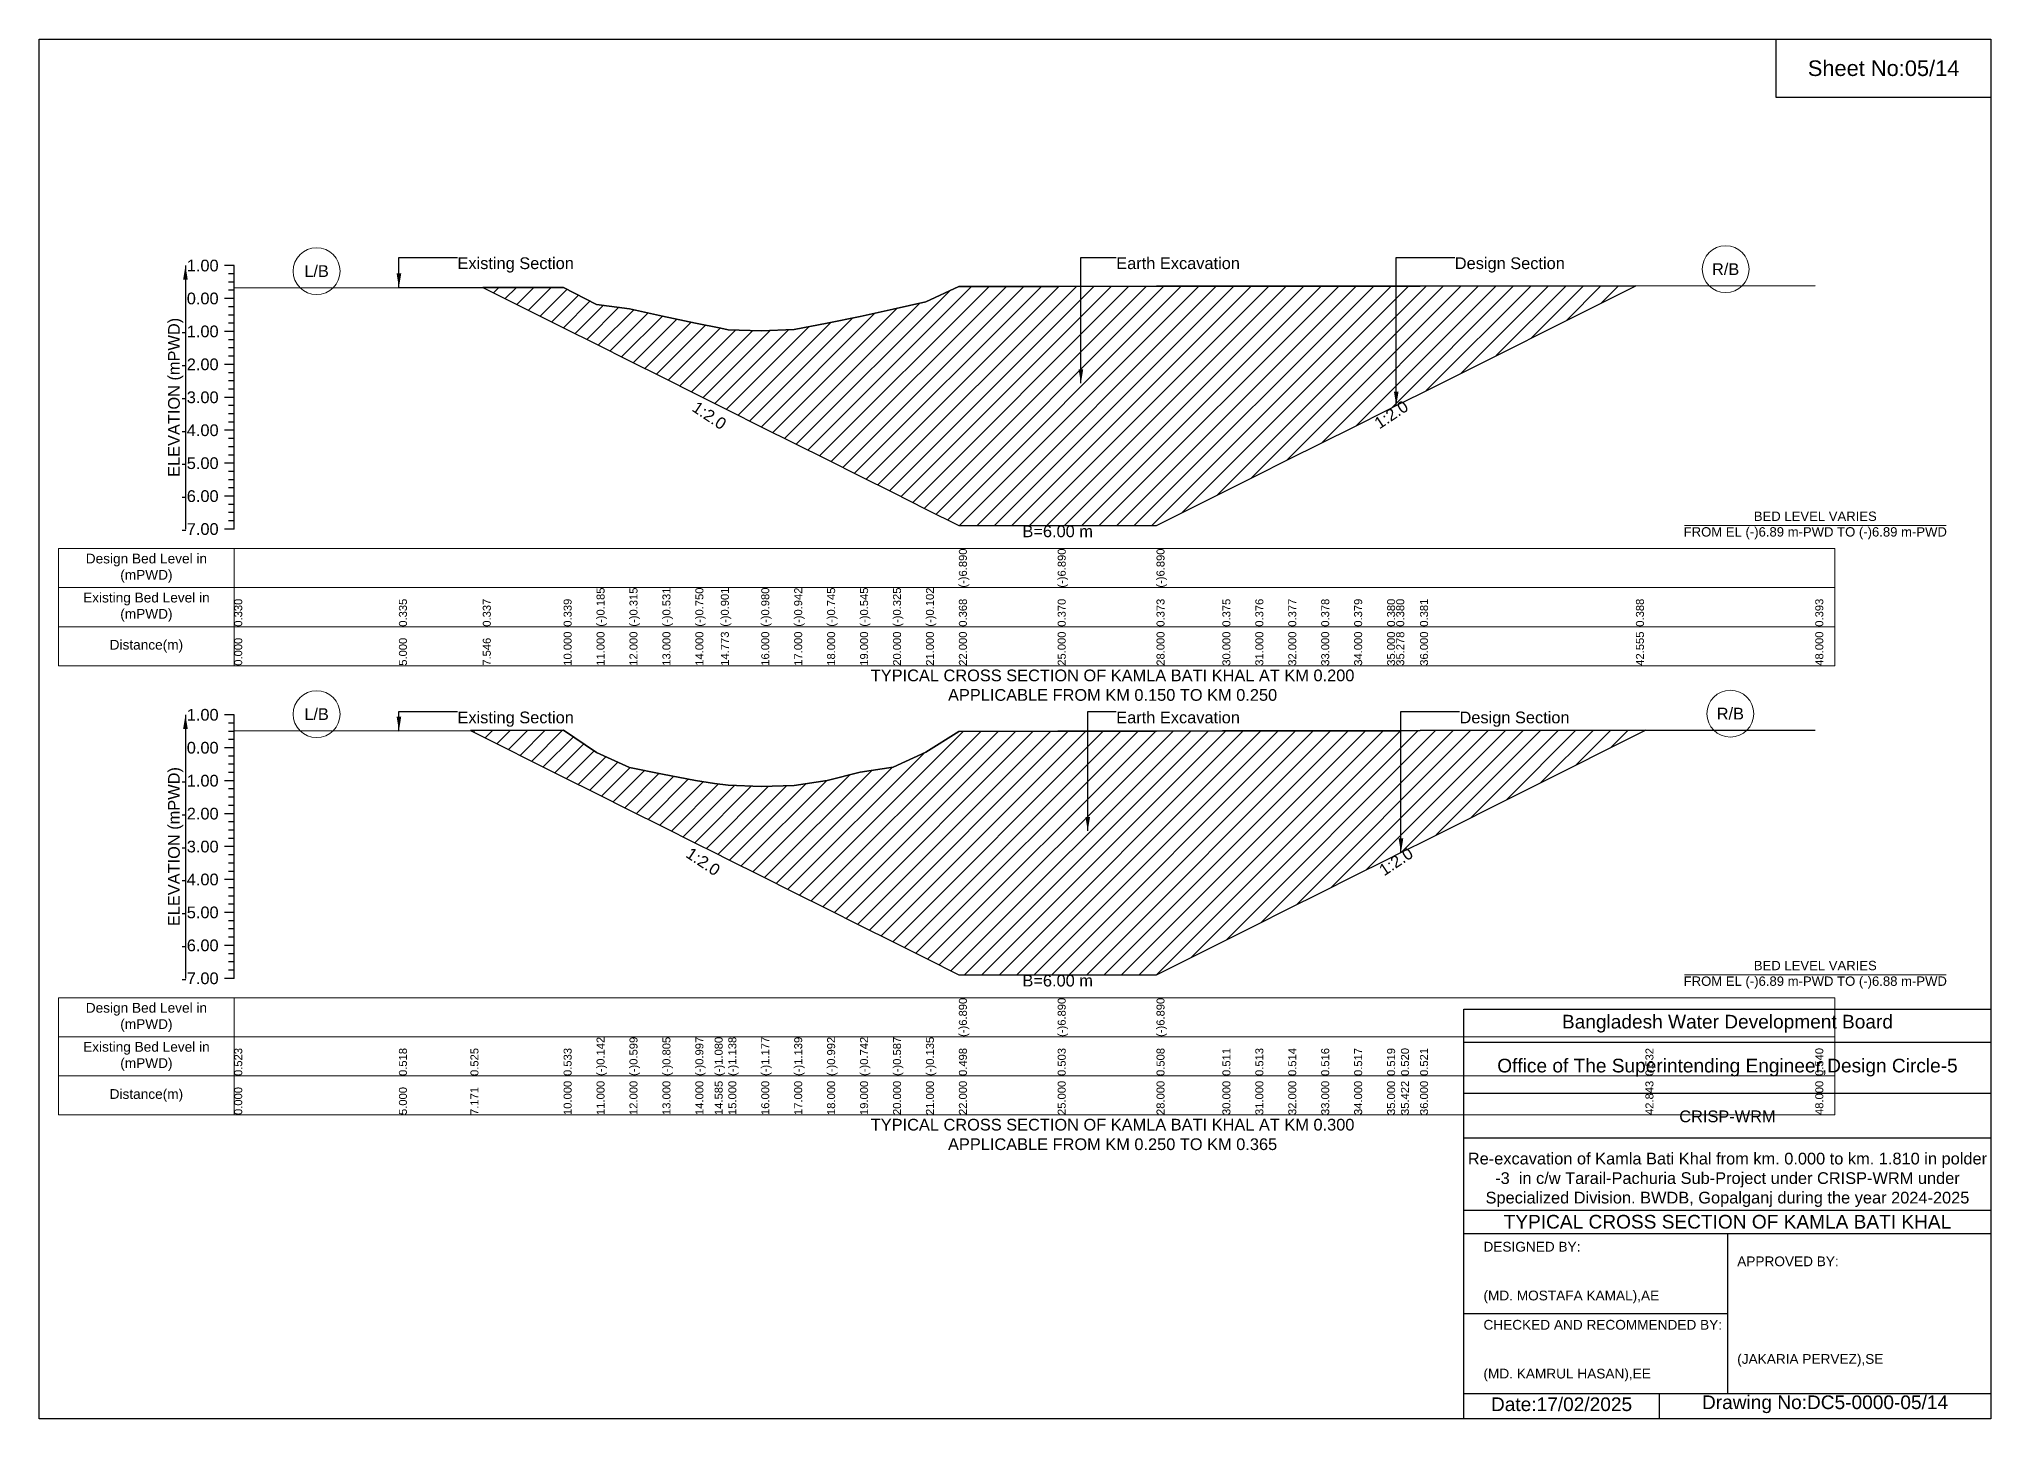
# Model space of a CAD drawing. Header units: inches. Extents: x 91000 to 238000, y -5656 to 51.
# Drawn here: x 140000 to 148000, y -5656 to 0 of the extents above; entities that cross this region are included whole.
import ezdxf

# ---------------------------------------------------------------- set-up
doc = ezdxf.new("R2010")
doc.units = ezdxf.units.IN
doc.header["$LTSCALE"] = 7
doc.header["$MEASUREMENT"] = 0
for name, color, linetype, lineweight in [('Cross section Data Border', 7, 'Continuous', 9), ('Cross Section Labels', 7, 'Continuous', 9), ('Existing_Bed_Level for Xsection', 7, 'Continuous', 25)]:
    doc.layers.add(name, color=color, linetype=linetype, lineweight=lineweight)
doc.styles.get("Standard").update_dxf_attribs({"font": 'arial.ttf'})
doc.dimstyles.get("Standard").update_dxf_attribs({"dimtxt": 0.18, "dimasz": 0.18, "dimexe": 0.18, "dimexo": 0.0625, "dimgap": 0.09, "dimtad": 0, "dimtih": 1, "dimtoh": 1, "dimdec": 4, "dimzin": 0, "dimdsep": 46, "dimtxsty": 'Standard', "dimcen": 0.09, "dimadec": 0, "dimazin": 0, "dimtfac": 1, "dimtdec": 4, "dimtofl": 0, "dimtmove": 0, "dimatfit": 3, "dimfxl": 1, "dimtolj": 1, "dimtzin": 0, "dimarcsym": 0})

msp = doc.modelspace()

# ---------------------------------------------------------------- hatches: boundary and pattern name
at = {"layer": 'Existing_Bed_Level for Xsection'}
h = msp.add_hatch(dxfattribs=at)
h.set_pattern_fill('ANSI31', color=256, scale=405, style=0)
h.paths.add_polyline_path([(141818.7, -1018.2), (142150, -1183.8), (142285, -1251.3), (142420, -1318.8), (142555, -1386.3), (142690, -1453.9), (142794.4, -1506), (142825, -1521.4), (142960, -1588.9), (143095, -1656.4), (143230, -1723.9), (143365, -1791.4), (143500, -1858.8), (143635, -1926.3), (143770, -1993.8), (144175, -1993.8), (144580, -1993.8), (144850, -1858.8), (144985, -1791.4), (145120, -1723.9), (145255, -1656.4), (145390, -1588.9), (145525, -1521.4), (145562.5, -1502.6), (145660, -1453.9), (146544.9, -1011.4), (145660, -1012.3), (145562.5, -1012.4), (145525, -1012.4), (145390, -1012.5), (145255, -1012.7), (145120, -1012.8), (144985, -1012.9), (144850, -1013.1), (144580, -1013.3), (144175, -1013.8), (143770, -1014), (143635, -1077.5), (143500, -1107.6), (143365, -1137.3), (143230, -1164.3), (143095, -1190.9), (142960, -1196), (142825, -1191.3), (142794.4, -1185.3), (142690, -1165), (142555, -1135.4), (142420, -1106.2), (142285, -1088.7), (142150, -1017.9)])
h = msp.add_hatch(dxfattribs=at)
h.set_pattern_fill('ANSI31', color=256, scale=405, style=0)
h.paths.add_polyline_path([(141768.1, -2834.3), (142150, -3025.3), (142285, -3092.8), (142420, -3160.3), (142555, -3227.8), (142690, -3295.3), (142769, -3334.8), (142825, -3362.8), (142960, -3430.3), (143095, -3497.8), (143230, -3565.3), (143365, -3632.8), (143500, -3700.3), (143635, -3767.8), (143770, -3835.3), (144175, -3835.3), (144580, -3835.3), (144850, -3700.3), (144985, -3632.8), (145120, -3565.3), (145255, -3497.8), (145390, -3430.3), (145525, -3362.8), (145581.9, -3334.3), (145660, -3295.3), (146583.8, -2833.3), (145660, -2834.8), (145581.9, -2834.9), (145525, -2835), (145390, -2835.3), (145255, -2835.5), (145120, -2835.7), (144985, -2835.9), (144850, -2836.1), (144580, -2836.6), (144175, -2837.2), (143770, -2837.9), (143635, -2923.3), (143500, -2984.3), (143365, -3005.3), (143230, -3039), (143095, -3058.9), (142960, -3064), (142825, -3058.7), (142769, -3050.8), (142690, -3039.7), (142555, -3013.8), (142420, -2986), (142285, -2924.3), (142150, -2833.2)])

# ---------------------------------------------------------------- linework, layer by layer
for points in [[(140000, 0), (148000, 0), (148000, -5656), (140000, -5656)], [(147120, 0), (148000, 0), (148000, -240), (147120, -240)]]:
    msp.add_lwpolyline(points, close=True)
for points in [[(145840, -5656), (145840, -3976), (148000, -3976)], [(145840, -4112), (148000, -4112)], [(145840, -4320), (148000, -4320)], [(145840, -4504), (148000, -4504)], [(145840, -4800), (148000, -4800)], [(145840, -4896), (148000, -4896)], [(146920, -4896), (146920, -5552)], [(145840, -5224), (146920, -5224)], [(145840, -5552), (148000, -5552)], [(146640, -5552), (146640, -5656)]]:
    msp.add_lwpolyline(points)
at = {"layer": 'Cross section Data Border'}
for points in [[(140080, -2088.7), (147360, -2088.7), (147360, -2568.7), (140080, -2568.7)], [(140080, -3930.1), (147360, -3930.1), (147360, -4410.1), (140080, -4410.1)]]:
    msp.add_lwpolyline(points, close=True, dxfattribs=at)
for points in [[(140800, -2088.7), (140800, -2568.7)], [(140080, -2248.7), (147360, -2248.7)], [(140080, -2408.7), (147360, -2408.7)], [(140800, -3930.1), (140800, -4410.1)], [(140080, -4090.1), (147360, -4090.1)], [(140080, -4250.1), (147360, -4250.1)]]:
    msp.add_lwpolyline(points, dxfattribs=at)
at = {"layer": 'Cross Section Labels'}
for points in [[(146744.2, -1993.8), (147815.8, -1993.8)], [(146744.2, -3835.3), (147815.8, -3835.3)]]:
    msp.add_lwpolyline(points, dxfattribs=at)
for centre in [(141137.5, -951.3), (146912.5, -943.5), (141137.5, -2767.3), (146931.9, -2765.3)]:
    msp.add_circle(centre, 96, dxfattribs=at)
at = {"layer": 'Existing_Bed_Level for Xsection'}
for points in [[(140800, -928.7), (140760, -928.7)], [(140800, -2008.7), (140800, -1873.7), (140800, -1738.7), (140800, -1603.7), (140800, -1468.7), (140800, -1333.7), (140800, -1198.7), (140800, -1063.7), (140800, -928.7)], [(140800, -962.4), (140776, -962.4)], [(140800, -996.2), (140776, -996.2)], [(140800, -1030), (140776, -1030)], [(140800, -1019.1), (141475, -1018.5), (141818.7, -1018.2), (142150, -1017.9), (142285, -1088.7), (142420, -1106.2), (142555, -1135.4), (142690, -1165), (142794.4, -1185.3), (142825, -1191.3), (142960, -1196), (143095, -1190.9), (143230, -1164.3), (143365, -1137.3), (143500, -1107.6), (143635, -1077.5), (143770, -1014), (143770, -1014), (144175, -1013.8), (144175, -1013.8), (144580, -1013.3), (144580, -1013.3), (144850, -1013.1), (144985, -1012.9), (145120, -1012.8), (145255, -1012.7), (145390, -1012.5), (145525, -1012.4), (145562.5, -1012.4), (145660, -1012.3), (146544.9, -1011.4), (147280, -1010.6)], [(140800, -1063.7), (140760, -1063.7)], [(140800, -1097.5), (140776, -1097.5)], [(140800, -1198.7), (140760, -1198.7)], [(140800, -1131.2), (140776, -1131.2)], [(140800, -1165), (140776, -1165)], [(140800, -1232.5), (140776, -1232.5)], [(140800, -1266.2), (140776, -1266.2)], [(140800, -1333.7), (140760, -1333.7)], [(140800, -1300), (140776, -1300)], [(140800, -1367.5), (140776, -1367.5)], [(140800, -1401.2), (140776, -1401.2)], [(140800, -1435), (140776, -1435)], [(140800, -1468.7), (140760, -1468.7)], [(140800, -1502.5), (140776, -1502.5)], [(140800, -1536.2), (140776, -1536.2)], [(140800, -1570), (140776, -1570)], [(140800, -1603.7), (140760, -1603.7)], [(140800, -1637.5), (140776, -1637.5)], [(140800, -1671.2), (140776, -1671.2)], [(140800, -1738.7), (140760, -1738.7)], [(140800, -1705), (140776, -1705)], [(140800, -1772.5), (140776, -1772.5)], [(140800, -1806.2), (140776, -1806.2)], [(140800, -1840), (140776, -1840)], [(140800, -1873.7), (140760, -1873.7)], [(140800, -1907.5), (140776, -1907.5)], [(140800, -1941.2), (140776, -1941.2)], [(140800, -1975), (140776, -1975)], [(140800, -2008.7), (140760, -2008.7)], [(140800, -2770.1), (140760, -2770.1)], [(140800, -3850.1), (140800, -3715.1), (140800, -3580.1), (140800, -3445.1), (140800, -3310.1), (140800, -3175.1), (140800, -3040.1), (140800, -2905.1), (140800, -2770.1)], [(140800, -2803.9), (140776, -2803.9)], [(140800, -2837.6), (140776, -2837.6)], [(140800, -2871.4), (140776, -2871.4)], [(140800, -2834.5), (141475, -2835.2), (141768.1, -2834.3), (142150, -2833.2), (142285, -2924.3), (142420, -2986), (142555, -3013.8), (142690, -3039.7), (142769, -3050.8), (142825, -3058.7), (142960, -3064), (143095, -3058.9), (143230, -3039), (143365, -3005.3), (143500, -2984.3), (143635, -2923.3), (143770, -2837.9), (143770, -2837.9), (144175, -2837.2), (144175, -2837.2), (144580, -2836.6), (144580, -2836.6), (144850, -2836.1), (144985, -2835.9), (145120, -2835.7), (145255, -2835.5), (145390, -2835.3), (145525, -2835), (145581.9, -2834.9), (145660, -2834.8), (146583.8, -2833.3), (147280, -2832.2)], [(140800, -2905.1), (140760, -2905.1)], [(140800, -2938.9), (140776, -2938.9)], [(140800, -2972.6), (140776, -2972.6)], [(140800, -3006.4), (140776, -3006.4)], [(140800, -3040.1), (140760, -3040.1)], [(140800, -3073.9), (140776, -3073.9)], [(140800, -3107.6), (140776, -3107.6)], [(140800, -3175.1), (140760, -3175.1)], [(140800, -3141.4), (140776, -3141.4)], [(140800, -3208.9), (140776, -3208.9)], [(140800, -3242.6), (140776, -3242.6)], [(140800, -3276.4), (140776, -3276.4)], [(140800, -3310.1), (140760, -3310.1)], [(140800, -3343.9), (140776, -3343.9)], [(140800, -3377.6), (140776, -3377.6)], [(140800, -3411.4), (140776, -3411.4)], [(140800, -3445.1), (140760, -3445.1)], [(140800, -3478.9), (140776, -3478.9)], [(140800, -3512.6), (140776, -3512.6)], [(140800, -3580.1), (140760, -3580.1)], [(140800, -3546.4), (140776, -3546.4)], [(140800, -3613.9), (140776, -3613.9)], [(140800, -3647.6), (140776, -3647.6)], [(140800, -3715.1), (140760, -3715.1)], [(140800, -3681.4), (140776, -3681.4)], [(140800, -3748.9), (140776, -3748.9)], [(140800, -3782.6), (140776, -3782.6)], [(140800, -3816.4), (140776, -3816.4)], [(140800, -3850.1), (140760, -3850.1)]]:
    msp.add_lwpolyline(points, dxfattribs=at)
for points in [[(141818.7, -1018.2), (141818.7, -1018.2), (142150, -1183.8), (142285, -1251.3), (142420, -1318.8), (142555, -1386.3), (142690, -1453.9), (142794.4, -1506), (142825, -1521.4), (142960, -1588.9), (143095, -1656.4), (143230, -1723.9), (143365, -1791.4), (143500, -1858.8), (143635, -1926.3), (143770, -1993.8), (143770, -1993.8), (144175, -1993.8), (144175, -1993.8), (144580, -1993.8), (144580, -1993.8), (144850, -1858.8), (144985, -1791.4), (145120, -1723.9), (145255, -1656.4), (145390, -1588.9), (145525, -1521.4), (145562.5, -1502.6), (145660, -1453.9), (146544.9, -1011.4), (145660, -1012.3), (145562.5, -1012.4), (145525, -1012.4), (145390, -1012.5), (145255, -1012.7), (145120, -1012.8), (144985, -1012.9), (144850, -1013.1), (144580, -1013.3), (144580, -1013.3), (144175, -1013.8), (144175, -1013.8), (143770, -1014), (143770, -1014), (143635, -1077.5), (143500, -1107.6), (143365, -1137.3), (143230, -1164.3), (143095, -1190.9), (142960, -1196), (142825, -1191.3), (142794.4, -1185.3), (142690, -1165), (142555, -1135.4), (142420, -1106.2), (142285, -1088.7), (142150, -1017.9), (141818.7, -1018.2)], [(141768.1, -2834.3), (141768.1, -2834.3), (142150, -3025.3), (142285, -3092.8), (142420, -3160.3), (142555, -3227.8), (142690, -3295.3), (142769, -3334.8), (142825, -3362.8), (142960, -3430.3), (143095, -3497.8), (143230, -3565.3), (143365, -3632.8), (143500, -3700.3), (143635, -3767.8), (143770, -3835.3), (143770, -3835.3), (144175, -3835.3), (144175, -3835.3), (144580, -3835.3), (144580, -3835.3), (144850, -3700.3), (144985, -3632.8), (145120, -3565.3), (145255, -3497.8), (145390, -3430.3), (145525, -3362.8), (145581.9, -3334.3), (145660, -3295.3), (146583.8, -2833.3), (145660, -2834.8), (145581.9, -2834.9), (145525, -2835), (145390, -2835.3), (145255, -2835.5), (145120, -2835.7), (144985, -2835.9), (144850, -2836.1), (144580, -2836.6), (144580, -2836.6), (144175, -2837.2), (144175, -2837.2), (143770, -2837.9), (143770, -2837.9), (143635, -2923.3), (143500, -2984.3), (143365, -3005.3), (143230, -3039), (143095, -3058.9), (142960, -3064), (142825, -3058.7), (142769, -3050.8), (142690, -3039.7), (142555, -3013.8), (142420, -2986), (142285, -2924.3), (142150, -2833.2), (141768.1, -2834.3)]]:
    msp.add_lwpolyline(points, close=True, dxfattribs=at)

# ---------------------------------------------------------------- texts
at = {"attachment_point": 5}
for s, insert, char_height in [('Sheet No:05/14', (147560, -120), 64), ('Bangladesh Water Development Board', (146920, -4036), 56), ('Office of The Superintending Engineer,Design Circle-5', (146920, -4216), 56)]:
    msp.add_mtext(s, dxfattribs=dict(at, insert=insert, char_height=char_height))
for s, insert, char_height, width, attachment_point in [('CRISP-WRM', (146920, -4416), 48, 2240, 5), ('Re-excavation of Kamla Bati Khal from km. 0.000 to km. 1.810 in polder -3  in c/w Tarail-Pachuria Sub-Project under CRISP-WRM under Specialized Division. BWDB, Gopalganj during the year 2024-2025', (146920, -4676), 48, 2160, 5), ('TYPICAL CROSS SECTION OF KAMLA BATI KHAL', (146920, -4848), 56, 2240, 5), ('DESIGNED BY:^J^J^J(MD. MOSTAFA KAMAL),AE', (145920, -5056), 40, 1120, 4), ('APPROVED BY:^J^J^J^J^J^J(JAKARIA PERVEZ),SE', (146960, -5216), 40, 1120, 4), ('CHECKED AND RECOMMENDED BY:^J^J^J(MD. KAMRUL HASAN),EE', (145920, -5376), 40, 1120, 4), ('Date:17/02/2025', (146240, -5596), 56, 1120, 5), ('Drawing No:DC5-0000-05/14', (147320, -5596), 56, 1760, 5)]:
    msp.add_mtext(s, dxfattribs=dict(insert=insert, char_height=char_height, width=width, attachment_point=attachment_point))
at = {"layer": 'Cross section Data Border', "char_height": 40, "width": 640, "attachment_point": 5}
for s, insert in [('Design Bed Level in (mPWD)', (140440, -2168.7)), ('Existing Bed Level in (mPWD)', (140440, -2328.7)), ('Distance(m)', (140440, -2488.7)), ('Design Bed Level in (mPWD)', (140440, -4010.1)), ('Existing Bed Level in (mPWD)', (140440, -4170.1)), ('Distance(m)', (140440, -4330.1))]:
    msp.add_mtext(s, dxfattribs=dict(at, insert=insert))
at = {"layer": 'Cross Section Labels'}
for s, insert, char_height, attachment_point in [('L/B', (141137.5, -951.3), 48, 5), ('Existing Section', (141715, -894.9), 48, 1), ('Earth Excavation', (144415, -894.9), 48, 1), ('Design Section', (145802.5, -894.9), 48, 1), ('R/B', (146912.5, -943.5), 48, 5), ('B=6.00 m', (144175, -1993.8), 48, 2), ('BED LEVEL VARIES ^JFROM EL (-)6.89 m-PWD TO (-)6.89 m-PWD', (147280, -1993.8), 38.4, 5), ('TYPICAL CROSS SECTION OF KAMLA BATI KHAL AT KM 0.200^JAPPLICABLE FROM KM 0.150 TO KM 0.250', (144400, -2648.7), 48, 5), ('L/B', (141137.5, -2767.3), 48, 5), ('Existing Section', (141715, -2756.6), 48, 1), ('Earth Excavation', (144415, -2756.6), 48, 1), ('Design Section', (145821.9, -2756.6), 48, 1), ('R/B', (146931.9, -2765.3), 48, 5), ('B=6.00 m', (144175, -3835.3), 48, 2), ('BED LEVEL VARIES ^JFROM EL (-)6.89 m-PWD TO (-)6.88 m-PWD', (147280, -3835.3), 38.4, 5), ('TYPICAL CROSS SECTION OF KAMLA BATI KHAL AT KM 0.300^JAPPLICABLE FROM KM 0.250 TO KM 0.365', (144400, -4490.1), 48, 5)]:
    msp.add_mtext(s, dxfattribs=dict(at, insert=insert, char_height=char_height, attachment_point=attachment_point))
at = {"layer": 'Cross Section Labels', "char_height": 48, "attachment_point": 2}
for insert, rotation in [((142760.6, -1522.9), 326.30993), ((145528.7, -1519.5), 33.69007), ((142735.3, -3351.7), 326.30993), ((145548.2, -3351.2), 33.69007)]:
    msp.add_mtext('1:2.0', dxfattribs=dict(at, insert=insert, rotation=rotation))
at = {"layer": 'Existing_Bed_Level for Xsection', "char_height": 48, "attachment_point": 6}
for s, insert in [('1.00', (140736, -928.7)), ('0.00', (140736, -1063.7)), ('-1.00', (140736, -1198.7)), ('-2.00', (140736, -1333.7)), ('-3.00', (140736, -1468.7)), ('-4.00', (140736, -1603.7)), ('-5.00', (140736, -1738.7)), ('-6.00', (140736, -1873.7)), ('-7.00', (140736, -2008.7)), ('1.00', (140736, -2770.1)), ('0.00', (140736, -2905.1)), ('-1.00', (140736, -3040.1)), ('-2.00', (140736, -3175.1)), ('-3.00', (140736, -3310.1)), ('-4.00', (140736, -3445.1)), ('-5.00', (140736, -3580.1)), ('-6.00', (140736, -3715.1)), ('-7.00', (140736, -3850.1))]:
    msp.add_mtext(s, dxfattribs=dict(at, insert=insert))
at = {"layer": 'Existing_Bed_Level for Xsection', "rotation": 90}
for s, insert, char_height, attachment_point in [('ELEVATION (mPWD)', (140560, -1468.7), 48, 5), ('(-)6.890', (143770, -2248.7), 32.8, 1), ('(-)6.890', (144175, -2248.7), 32.8, 1), ('(-)6.890', (144580, -2248.7), 32.8, 1), ('0.330', (140800, -2408.7), 32.8, 1), ('0.335', (141475, -2408.7), 32.8, 1), ('0.337', (141818.7, -2408.7), 32.8, 1), ('0.339', (142150, -2408.7), 32.8, 1), ('(-)0.185', (142285, -2408.7), 32.8, 1), ('(-)0.315', (142420, -2408.7), 32.8, 1), ('(-)0.531', (142555, -2408.7), 32.8, 1), ('(-)0.750', (142690, -2408.7), 32.8, 1), ('(-)0.901', (142794.4, -2408.7), 32.8, 1), ('(-)0.980', (142960, -2408.7), 32.8, 1), ('(-)0.942', (143095, -2408.7), 32.8, 1), ('(-)0.745', (143230, -2408.7), 32.8, 1), ('(-)0.545', (143365, -2408.7), 32.8, 1), ('(-)0.325', (143500, -2408.7), 32.8, 1), ('(-)0.102', (143635, -2408.7), 32.8, 1), ('0.368', (143770, -2408.7), 32.8, 1), ('0.370', (144175, -2408.7), 32.8, 1), ('0.373', (144580, -2408.7), 32.8, 1), ('0.375', (144850, -2408.7), 32.8, 1), ('0.376', (144985, -2408.7), 32.8, 1), ('0.377', (145120, -2408.7), 32.8, 1), ('0.378', (145255, -2408.7), 32.8, 1), ('0.379', (145390, -2408.7), 32.8, 1), ('0.380', (145525, -2408.7), 32.8, 1), ('0.380', (145562.5, -2408.7), 32.8, 1), ('0.381', (145660, -2408.7), 32.8, 1), ('0.388', (146544.9, -2408.7), 32.8, 1), ('0.393', (147280, -2408.7), 32.8, 1), ('0.000', (140800, -2568.7), 32.8, 1), ('5.000', (141475, -2568.7), 32.8, 1), ('7.546', (141818.7, -2568.7), 32.8, 1), ('10.000', (142150, -2568.7), 32.8, 1), ('11.000', (142285, -2568.7), 32.8, 1), ('12.000', (142420, -2568.7), 32.8, 1), ('13.000', (142555, -2568.7), 32.8, 1), ('14.000', (142690, -2568.7), 32.8, 1), ('14.773', (142794.4, -2568.7), 32.8, 1), ('16.000', (142960, -2568.7), 32.8, 1), ('17.000', (143095, -2568.7), 32.8, 1), ('18.000', (143230, -2568.7), 32.8, 1), ('19.000', (143365, -2568.7), 32.8, 1), ('20.000', (143500, -2568.7), 32.8, 1), ('21.000', (143635, -2568.7), 32.8, 1), ('22.000', (143770, -2568.7), 32.8, 1), ('25.000', (144175, -2568.7), 32.8, 1), ('28.000', (144580, -2568.7), 32.8, 1), ('30.000', (144850, -2568.7), 32.8, 1), ('31.000', (144985, -2568.7), 32.8, 1), ('32.000', (145120, -2568.7), 32.8, 1), ('33.000', (145255, -2568.7), 32.8, 1), ('34.000', (145390, -2568.7), 32.8, 1), ('35.000', (145525, -2568.7), 32.8, 1), ('35.278', (145562.5, -2568.7), 32.8, 1), ('36.000', (145660, -2568.7), 32.8, 1), ('42.555', (146544.9, -2568.7), 32.8, 1), ('48.000', (147280, -2568.7), 32.8, 1), ('ELEVATION (mPWD)', (140560, -3310.1), 48, 5), ('(-)6.890', (143770, -4090.1), 32.8, 1), ('(-)6.890', (144175, -4090.1), 32.8, 1), ('(-)6.890', (144580, -4090.1), 32.8, 1), ('0.523', (140800, -4250.1), 32.8, 1), ('0.518', (141475, -4250.1), 32.8, 1), ('0.525', (141768.1, -4250.1), 32.8, 1), ('0.533', (142150, -4250.1), 32.8, 1), ('(-)0.142', (142285, -4250.1), 32.8, 1), ('(-)0.599', (142420, -4250.1), 32.8, 1), ('(-)0.805', (142555, -4250.1), 32.8, 1), ('(-)0.997', (142690, -4250.1), 32.8, 1), ('(-)1.080', (142769, -4250.1), 32.8, 1), ('(-)1.138', (142825, -4250.1), 32.8, 1), ('(-)1.177', (142960, -4250.1), 32.8, 1), ('(-)1.139', (143095, -4250.1), 32.8, 1), ('(-)0.992', (143230, -4250.1), 32.8, 1), ('(-)0.742', (143365, -4250.1), 32.8, 1), ('(-)0.587', (143500, -4250.1), 32.8, 1), ('(-)0.135', (143635, -4250.1), 32.8, 1), ('0.498', (143770, -4250.1), 32.8, 1), ('0.503', (144175, -4250.1), 32.8, 1), ('0.508', (144580, -4250.1), 32.8, 1), ('0.511', (144850, -4250.1), 32.8, 1), ('0.513', (144985, -4250.1), 32.8, 1), ('0.514', (145120, -4250.1), 32.8, 1), ('0.516', (145255, -4250.1), 32.8, 1), ('0.517', (145390, -4250.1), 32.8, 1), ('0.519', (145525, -4250.1), 32.8, 1), ('0.520', (145581.9, -4250.1), 32.8, 1), ('0.521', (145660, -4250.1), 32.8, 1), ('0.532', (146583.8, -4250.1), 32.8, 1), ('0.540', (147280, -4250.1), 32.8, 1), ('0.000', (140800, -4410.1), 32.8, 1), ('5.000', (141475, -4410.1), 32.8, 1), ('7.171', (141768.1, -4410.1), 32.8, 1), ('10.000', (142150, -4410.1), 32.8, 1), ('11.000', (142285, -4410.1), 32.8, 1), ('12.000', (142420, -4410.1), 32.8, 1), ('13.000', (142555, -4410.1), 32.8, 1), ('14.000', (142690, -4410.1), 32.8, 1), ('14.585', (142769, -4410.1), 32.8, 1), ('15.000', (142825, -4410.1), 32.8, 1), ('16.000', (142960, -4410.1), 32.8, 1), ('17.000', (143095, -4410.1), 32.8, 1), ('18.000', (143230, -4410.1), 32.8, 1), ('19.000', (143365, -4410.1), 32.8, 1), ('20.000', (143500, -4410.1), 32.8, 1), ('21.000', (143635, -4410.1), 32.8, 1), ('22.000', (143770, -4410.1), 32.8, 1), ('25.000', (144175, -4410.1), 32.8, 1), ('28.000', (144580, -4410.1), 32.8, 1), ('30.000', (144850, -4410.1), 32.8, 1), ('31.000', (144985, -4410.1), 32.8, 1), ('32.000', (145120, -4410.1), 32.8, 1), ('33.000', (145255, -4410.1), 32.8, 1), ('34.000', (145390, -4410.1), 32.8, 1), ('35.000', (145525, -4410.1), 32.8, 1), ('35.422', (145581.9, -4410.1), 32.8, 1), ('36.000', (145660, -4410.1), 32.8, 1), ('42.843', (146583.8, -4410.1), 32.8, 1), ('48.000', (147280, -4410.1), 32.8, 1)]:
    msp.add_mtext(s, dxfattribs=dict(at, insert=insert, char_height=char_height, attachment_point=attachment_point))

# ---------------------------------------------------------------- leaders
at = {"layer": 'Cross Section Labels', "annotation_type": 0, "has_hookline": 1, "hookline_direction": 0}
for points, text_width in [([(141475, -1018.5), (141475, -894.9), (141714.9, -894.9)], 467.2), ([(144270.1, -1411), (144270.1, -894.9), (144414.9, -894.9)], 497), ([(145562.5, -1502.6), (145562.5, -894.9), (145802.4, -894.9)], 441.2), ([(141475, -2835.2), (141475, -2756.6), (141714.9, -2756.6)], 467.2), ([(144298.2, -3245.9), (144298.2, -2756.6), (144414.9, -2756.6)], 497), ([(145581.9, -3334.3), (145581.9, -2756.6), (145821.8, -2756.6)], 441.2)]:
    msp.add_leader(points, dimstyle='Standard', override={"dimasz": 57.6}, dxfattribs=dict(at, text_width=text_width))
at = {"layer": 'Existing_Bed_Level for Xsection'}
for points in [[(140600, -928.7), (140600, -2008.7)], [(140600, -2770.1), (140600, -3850.1)]]:
    msp.add_leader(points, dimstyle='Standard', override={"dimasz": 57.6}, dxfattribs=at)

doc.saveas('drawing.dxf')
